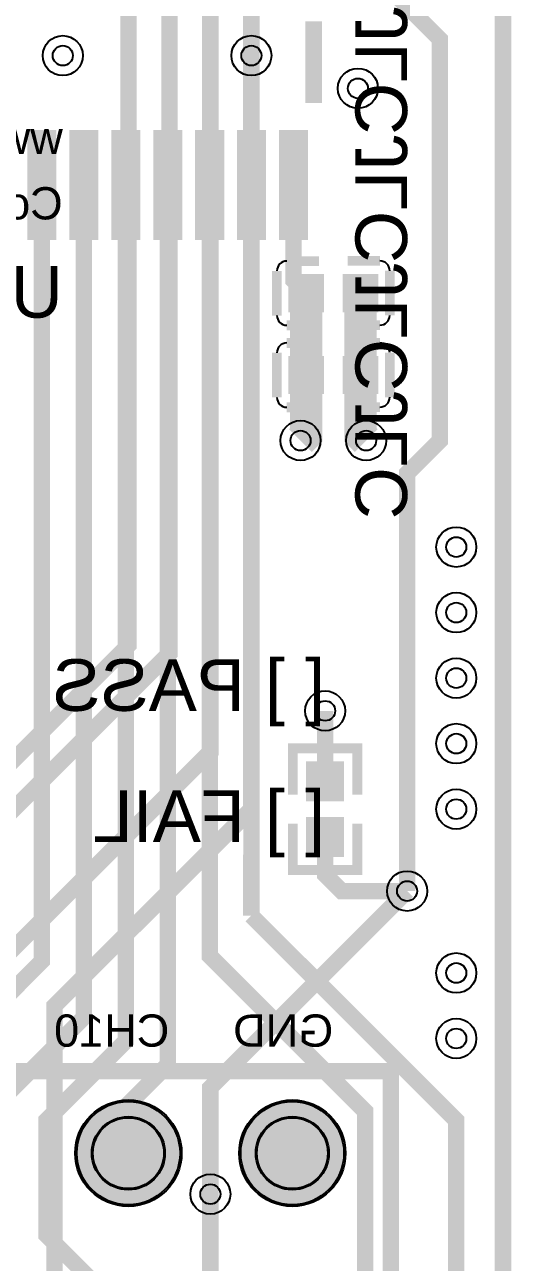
# Model space of a CAD drawing. Header units: millimetres. Extents: x -0.5 to 50.1, y -88.1 to 1.1.
# Drawn here: x 42.59 to 50.13, y -70.53 to -51.34 of the extents above; entities that cross this region are included whole.
import ezdxf

# ---------------------------------------------------------------- set-up
doc = ezdxf.new("R2010")
doc.units = ezdxf.units.MM
for name, color, linetype, true_color in [('BoardOutLine', 7, 'Continuous', 0xff00ff), ('BottomLayer', 7, 'Continuous', 0x0000ff), ('BottomSilkLayer', 7, 'Continuous', 0x66cc33), ('BottomSolderMaskLayer', 7, 'Continuous', 0xaa00ff), ('Hole', 7, 'Continuous', 0x222222), ('Multi-Layer', 7, 'Continuous', 0xc0c0c0), ('TopLayer', 7, 'Continuous', 0xff0000), ('TopPasteMaskLayer', 7, 'Continuous', 0x808080), ('TopSilkLayer', 7, 'Continuous', 0xffcc00), ('TopSolderMaskLayer', 7, 'Continuous', 0x800080)]:
    doc.layers.add(name, color=color, linetype=linetype, true_color=true_color)
doc.styles.get("Standard").update_dxf_attribs({"font": 'arial.ttf'})

msp = doc.modelspace()

# ---------------------------------------------------------------- hatches: boundary and pattern name
at = {"layer": 'BottomSolderMaskLayer'}
for points in [[(43.371, -68.834, 1), (45.021, -68.834, 1)], [(45.911, -68.834, 1), (47.561, -68.834, 1)]]:
    msp.add_hatch(color=256, dxfattribs=at).paths.add_polyline_path(points)
at = {"layer": 'Multi-Layer'}
for points in [[(43.396, -68.834, 1), (44.996, -68.834, 1)], [(45.936, -68.834, 1), (47.536, -68.834, 1)]]:
    msp.add_hatch(color=256, dxfattribs=at).paths.add_polyline_path(points)
at = {"layer": 'TopLayer'}
for points in [[(43.055, -54.648), (42.655, -54.648), (42.655, -52.998), (43.055, -52.998)], [(43.705, -54.648), (43.305, -54.648), (43.305, -52.998), (43.705, -52.998)], [(44.355, -54.648), (43.955, -54.648), (43.955, -52.998), (44.355, -52.998)], [(45.005, -54.648), (44.605, -54.648), (44.605, -52.998), (45.005, -52.998)], [(45.655, -54.648), (45.255, -54.648), (45.255, -52.998), (45.655, -52.998)], [(46.305, -54.648), (45.905, -54.648), (45.905, -52.998), (46.305, -52.998)], [(46.955, -54.648), (46.555, -54.648), (46.555, -52.998), (46.955, -52.998)], [(47.201, -55.769), (46.701, -55.769), (46.701, -55.229), (47.201, -55.229)], [(48.041, -55.769), (47.541, -55.769), (47.541, -55.229), (48.041, -55.229)], [(47.201, -57.039), (46.701, -57.039), (46.701, -56.499), (47.201, -56.499)], [(48.041, -57.039), (47.541, -57.039), (47.541, -56.499), (48.041, -56.499)], [(46.974, -63.35), (47.514, -63.35), (47.514, -62.784), (46.974, -62.784)], [(46.974, -63.65), (47.514, -63.65), (47.514, -64.216), (46.974, -64.216)]]:
    msp.add_hatch(color=256, dxfattribs=at).paths.add_polyline_path(points)
at = {"layer": 'TopPasteMaskLayer'}
for points in [[(43.055, -54.648), (42.655, -54.648), (42.655, -52.998), (43.055, -52.998)], [(43.705, -54.648), (43.305, -54.648), (43.305, -52.998), (43.705, -52.998)], [(44.355, -54.648), (43.955, -54.648), (43.955, -52.998), (44.355, -52.998)], [(45.005, -54.648), (44.605, -54.648), (44.605, -52.998), (45.005, -52.998)], [(45.655, -54.648), (45.255, -54.648), (45.255, -52.998), (45.655, -52.998)], [(46.305, -54.648), (45.905, -54.648), (45.905, -52.998), (46.305, -52.998)], [(46.955, -54.648), (46.555, -54.648), (46.555, -52.998), (46.955, -52.998)], [(47.201, -55.769), (46.701, -55.769), (46.701, -55.229), (47.201, -55.229)], [(48.041, -55.769), (47.541, -55.769), (47.541, -55.229), (48.041, -55.229)], [(47.201, -57.039), (46.701, -57.039), (46.701, -56.499), (47.201, -56.499)], [(48.041, -57.039), (47.541, -57.039), (47.541, -56.499), (48.041, -56.499)], [(47.014, -63.365), (47.474, -63.365), (47.514, -63.325), (47.514, -62.824), (47.474, -62.784), (47.014, -62.784), (46.974, -62.824), (46.974, -63.325)], [(47.014, -63.635), (47.474, -63.635), (47.514, -63.675), (47.514, -64.176), (47.474, -64.216), (47.014, -64.216), (46.974, -64.176), (46.974, -63.675)]]:
    msp.add_hatch(color=256, dxfattribs=at).paths.add_polyline_path(points)
at = {"layer": 'TopSolderMaskLayer'}
for points in [[(43.08, -54.673), (42.63, -54.673), (42.63, -52.972), (43.08, -52.972)], [(43.73, -54.673), (43.28, -54.673), (43.28, -52.972), (43.73, -52.972)], [(44.38, -54.673), (43.93, -54.673), (43.93, -52.972), (44.38, -52.972)], [(45.03, -54.673), (44.58, -54.673), (44.58, -52.972), (45.03, -52.972)], [(45.68, -54.673), (45.23, -54.673), (45.23, -52.972), (45.68, -52.972)], [(46.33, -54.673), (45.88, -54.673), (45.88, -52.972), (46.33, -52.972)], [(46.98, -54.673), (46.53, -54.673), (46.53, -52.972), (46.98, -52.972)], [(47.227, -55.795), (46.676, -55.795), (46.676, -55.204), (47.227, -55.204)], [(48.066, -55.795), (47.516, -55.795), (47.516, -55.204), (48.066, -55.204)], [(47.227, -57.065), (46.676, -57.065), (46.676, -56.474), (47.227, -56.474)], [(48.066, -57.065), (47.516, -57.065), (47.516, -56.474), (48.066, -56.474)], [(46.95, -63.377), (47.538, -63.377), (47.538, -62.758), (46.95, -62.758)], [(46.95, -63.624), (47.538, -63.624), (47.538, -64.242), (46.95, -64.242)], [(43.371, -68.834, 1), (45.021, -68.834, 1)], [(45.911, -68.834, 1), (47.561, -68.834, 1)]]:
    msp.add_hatch(color=256, dxfattribs=at).paths.add_polyline_path(points)

# ---------------------------------------------------------------- linework, layer by layer
at = {"layer": 'BoardOutLine', "const_width": 0.254}
msp.add_lwpolyline([(0, 0), (50, 0), (50, -87)], dxfattribs=at)
at = {"layer": 'BottomLayer', "const_width": 0.254}
for points in [[(6.972, -75.875), (10.485, -75.875), (12.192, -74.168), (16.764, -74.168), (17.78, -73.152), (36.576, -73.152), (37.592, -72.136), (37.592, -67.564), (44.196, -60.96), (44.196, -49.276)], [(14.999, -75.875), (18.867, -75.875), (21.082, -73.66), (37.084, -73.66), (37.973, -72.771), (37.973, -67.945), (44.831, -61.087), (44.831, -50.165)], [(23.279, -75.875), (27.503, -75.875), (29.21, -74.168), (39.116, -74.168), (40.386, -72.898), (40.386, -67.691), (45.466, -62.611), (45.466, -50.927)], [(31.56, -75.875), (34.869, -75.875), (36.068, -74.676), (41.148, -74.676), (43.053, -72.771), (43.053, -66.548), (46.101, -63.5), (46.101, -51.816)], [(48.514, -64.77), (45.466, -67.818), (45.466, -69.469)]]:
    msp.add_lwpolyline(points, dxfattribs=at)
at = {"layer": 'BottomSolderMaskLayer'}
for centre, radius in [((44.196, -68.834), 0.825), ((46.736, -68.834), 0.825), ((44.196, -68.834), 0.567), ((46.736, -68.834), 0.567)]:
    msp.add_circle(centre, radius, dxfattribs=at)
at = {"layer": 'Hole'}
for centre in [(43.18, -51.816), (46.101, -51.816), (47.752, -52.324), (46.863, -57.785), (47.879, -57.785), (49.276, -59.436), (49.276, -60.452), (49.276, -61.468), (47.244, -61.976), (49.276, -62.484), (49.276, -63.5), (48.514, -64.77), (49.276, -66.04), (49.276, -67.056), (45.466, -69.469)]:
    msp.add_circle(centre, 0.155, dxfattribs=at)
at = {"layer": 'Multi-Layer'}
for centre, radius in [((43.18, -51.816), 0.31), ((46.101, -51.816), 0.31), ((47.752, -52.324), 0.31), ((46.863, -57.785), 0.31), ((47.879, -57.785), 0.31), ((49.276, -59.436), 0.31), ((49.276, -60.452), 0.31), ((49.276, -61.468), 0.31), ((47.244, -61.976), 0.31), ((49.276, -62.484), 0.31), ((49.276, -63.5), 0.31), ((48.514, -64.77), 0.31), ((49.276, -66.04), 0.31), ((49.276, -67.056), 0.31), ((44.196, -68.834), 0.8), ((46.736, -68.834), 0.8), ((44.196, -68.834), 0.55), ((46.736, -68.834), 0.55), ((45.466, -69.469), 0.31)]:
    msp.add_circle(centre, radius, dxfattribs=at)
at = {"layer": 'TopLayer'}
for points, const_width in [([(46.101, -51.816), (46.101, -47.781), (46.105, -47.777)], 0.254), ([(46.754, -47.777), (46.736, -49.276), (49.022, -51.562), (49.022, -57.785), (48.514, -58.293), (48.514, -64.77)], 0.254), ([(41.656, -71.374), (40.513, -70.231), (40.513, -68.199), (42.174, -66.541), (42.855, -65.857), (42.855, -53.823)], 0.254), ([(41.656, -68.834), (41.656, -68.58), (43.505, -66.731), (43.505, -53.823)], 0.254), ([(44.196, -71.374), (42.926, -70.104), (42.926, -68.326), (44.155, -67.097), (44.155, -53.823)], 0.254), ([(44.196, -68.834), (44.196, -68.072), (44.806, -67.463), (44.806, -53.823)], 0.254), ([(47.866, -75.875), (47.866, -68.186), (45.456, -65.776), (45.456, -53.823)], 0.254), ([(46.101, -65.151), (46.104, -53.823)], 0.254), ([(46.951, -55.499), (46.755, -55.303), (46.755, -53.823)], 0.254), ([(46.951, -56.769), (46.951, -55.499)], 0.5), ([(47.791, -56.769), (47.791, -55.499)], 0.5), ([(46.863, -57.785), (46.951, -57.697), (46.951, -56.769)], 0.5), ([(47.879, -57.785), (47.791, -57.697), (47.791, -56.769)], 0.5), ([(47.244, -63.067), (47.244, -61.976)], 0.254), ([(48.514, -64.77), (47.498, -64.77), (47.244, -64.516), (47.244, -63.933)], 0.254), ([(39.84, -75.875), (42.197, -78.232), (47.752, -78.232), (49.276, -76.708), (49.276, -68.326), (46.101, -65.151)], 0.254), ([(45.466, -69.469), (45.466, -72.39), (44.704, -73.152), (38.608, -73.152), (37.084, -71.628), (37.084, -68.072), (38.1, -67.056), (39.624, -67.056), (40.564, -66.116), (40.564, -65.786)], 0.254)]:
    msp.add_lwpolyline(points, dxfattribs=dict(at, const_width=const_width))
at = {"layer": 'TopSilkLayer'}
for points, const_width in [([(47.066, -51.283), (47.066, -52.553)], 0.254), ([(46.65, -55.002), (47.15, -55.002)], 0.152), ([(47.592, -54.999), (48.092, -54.999)], 0.152), ([(46.497, -55.846), (46.497, -55.154)], 0.152), ([(48.245, -55.152), (48.245, -55.844)], 0.152), ([(47.15, -55.999), (46.65, -55.999)], 0.152), ([(48.092, -55.997), (47.592, -55.997)], 0.152), ([(46.65, -56.272), (47.15, -56.272)], 0.152), ([(47.592, -56.269), (48.092, -56.269)], 0.152), ([(46.497, -57.116), (46.497, -56.424)], 0.152), ([(48.245, -56.422), (48.245, -57.114)], 0.152), ([(47.15, -57.269), (46.65, -57.269)], 0.152), ([(48.092, -57.267), (47.592, -57.267)], 0.152), ([(46.745, -63.274), (46.745, -62.556), (47.743, -62.556), (47.743, -63.274)], 0.152), ([(46.745, -63.726), (46.745, -64.444), (47.743, -64.444), (47.743, -63.726)], 0.152)]:
    msp.add_lwpolyline(points, dxfattribs=dict(at, const_width=const_width))
at = {"layer": 'TopSilkLayer', "const_width": 0.254}
msp.add_lwpolyline([(37.592, -67.564), (48.26, -67.564), (48.26, -72.644), (37.592, -72.644), (37.592, -67.564)], close=True, dxfattribs=at)
at = {"layer": 'TopSilkLayer'}
for centre, start, end in [((46.65, -55.154), 90, 180), ((48.092, -55.152), 0, 90), ((46.65, -55.846), 180, 270), ((48.092, -55.844), 270, 0), ((46.65, -56.424), 90, 180), ((48.092, -56.422), 0, 90), ((46.65, -57.116), 180, 270), ((48.092, -57.114), 270, 0)]:
    msp.add_arc(centre, 0.152, start, end, dxfattribs=at)
at = {"layer": 'TopSolderMaskLayer'}
for centre, radius in [((44.196, -68.834), 0.825), ((46.736, -68.834), 0.825), ((44.196, -68.834), 0.567), ((46.736, -68.834), 0.567)]:
    msp.add_circle(centre, radius, dxfattribs=at)

# ---------------------------------------------------------------- texts
at = {"layer": 'BottomSilkLayer', "text_generation_flag": 2}
msp.add_text('JLCJLCJLCJLC', height=0.8, rotation=90, dxfattribs=at).set_placement((48.514, -51.054))
for s, height, p in [('www.energyme.net', 0.5, (43.18, -53.34)), ('Contains FCC ID: 2AC7Z-ESPS3WROOM1', 0.5, (43.18, -54.356)), ('UL 94V-0', 0.8, (43.18, -55.88)), ('[ ] PASS', 0.8, (47.244, -61.976)), ('[ ] FAIL', 0.8, (47.244, -64.008)), ('CH10', 0.5, (44.831, -67.183)), ('GND', 0.5, (47.371, -67.183))]:
    msp.add_text(s, height=height, dxfattribs=at).set_placement(p)

doc.saveas('drawing.dxf')
